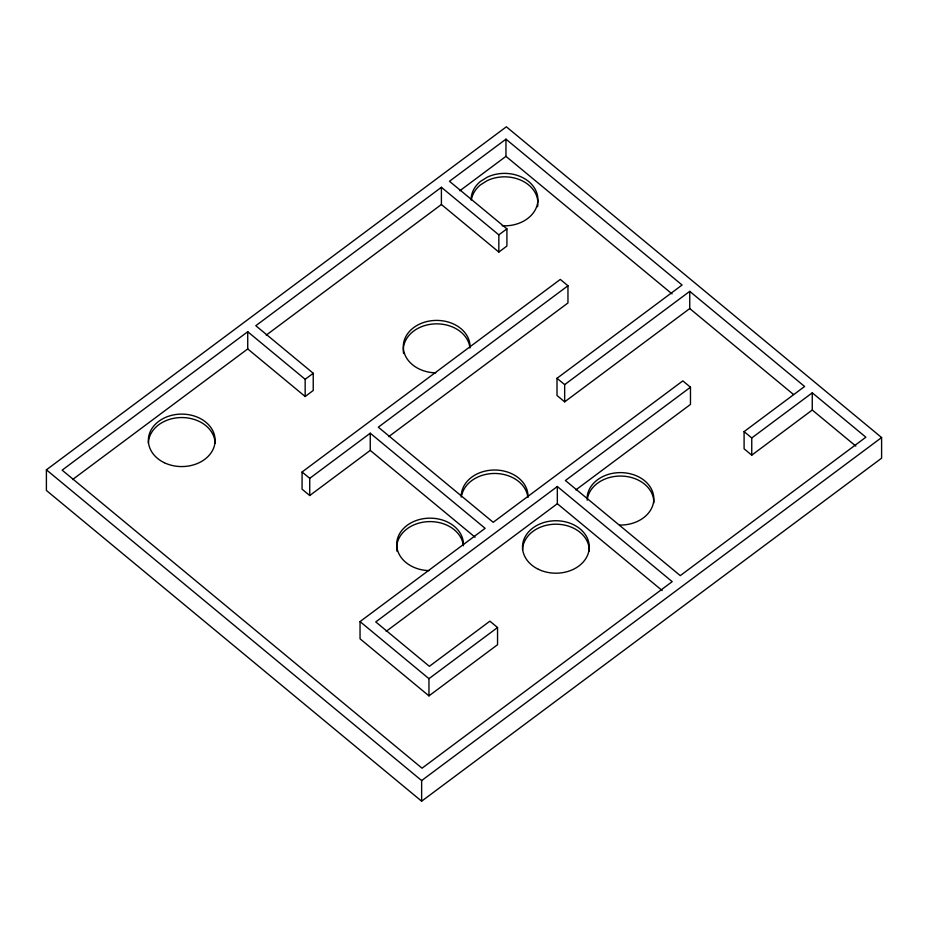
<?xml version="1.0" encoding="UTF-8"?>
<svg xmlns="http://www.w3.org/2000/svg" width="928" height="928" viewBox="0 0 928 928"><rect width="100%" height="100%" fill="white"/><g stroke="black" fill="none" stroke-linecap="round" stroke-linejoin="round"><path stroke-width="1.39" d="M46.4 469.823L506.363 126.8L881.6 437.54L881.6 458.177L421.637 801.2L46.4 490.46L46.4 469.823L421.637 780.564L421.637 801.2M564.665 401.836L564.665 384.633L689.748 291.357L689.748 308.56L564.665 401.836L557.009 395.49L557.009 378.299L682.08 285.012L505.957 139.165L449.465 181.285L506.908 228.845L506.908 246.048L498.835 252.068L498.835 234.865L441.403 187.305L255.803 325.716L313.235 373.276L313.235 390.479L305.161 396.5L305.161 379.297L247.73 331.737L62.13 470.148L422.043 768.198L672.197 581.647L557.334 486.516L375.77 621.922L429.374 666.316L489.891 621.18L497.547 627.525L497.547 644.716L428.956 695.872L360.041 638.8L360.041 621.598L485.124 528.322L370.249 433.202L309.732 478.338L309.732 495.529L370.249 450.393L370.249 433.202M72.57 479.556L247.73 348.928L247.73 331.737M266.243 335.136L441.403 204.508L441.403 187.305M459.847 190.75L505.957 156.356L505.957 139.165M305.161 379.297L313.235 373.276M498.835 234.865L506.908 228.845M309.732 495.529L302.076 489.195L302.076 471.992L560.303 279.421L567.959 285.766L567.959 302.957L388.728 436.624M567.959 285.766L378.322 427.182L493.186 522.302L682.822 380.886L690.478 387.22L690.478 404.422L575.824 489.926M690.478 387.22L565.407 480.507L680.27 575.627L865.87 437.216L812.267 392.822L751.75 437.958L751.75 455.161L812.267 410.025L812.267 392.822M386.176 631.365L557.334 503.718L557.334 486.516M751.75 455.161L744.094 448.816L744.094 431.613L804.611 386.477L689.748 291.357M428.956 695.872L428.956 678.67L497.547 627.525M421.637 780.564L881.6 437.54M505.957 156.356L672.058 293.909M689.748 308.56L793.463 394.446M812.267 410.025L855.825 446.09M744.094 431.613L751.75 437.958M441.403 204.508L498.835 252.068M557.009 378.299L564.665 384.633M557.334 503.718L662.163 590.533M247.73 348.928L305.161 396.5M370.249 450.393L475.078 537.208M302.076 471.992L309.732 478.338M360.041 621.598L428.956 678.67M587.18 500.227A33.373 26.228 0 0 1 622.189 476.087A33.373 26.228 0 0 1 653.811 502.964M396.987 551.255A33.373 26.228 0 0 1 426.59 521.745A33.373 26.228 0 0 1 463.35 545.78M461.784 495.065A33.373 26.228 0 0 1 496.178 473.489A33.373 26.228 0 0 1 527.881 497.466M148.364 443.085A33.373 26.228 0 0 1 181.737 417.542A33.373 26.228 0 0 1 215.099 443.097M403.576 353.51A33.373 26.228 0 0 1 433.179 323.988A33.373 26.228 0 0 1 469.939 348.023M537.869 203.986A33.373 26.228 0 0 1 537.556 206.735M471.47 199.381A33.373 26.228 0 0 1 480.53 184.823L487.351 180.566A33.373 26.228 0 0 1 537.88 202.629M522.534 549.736A33.373 26.228 0 0 1 556.765 524.204A33.373 26.228 0 0 1 589.257 551.104M429.2 570.604A33.373 26.228 0 0 1 396.708 543.704A33.373 26.228 0 0 1 430.952 518.172A33.373 26.228 0 0 1 463.432 545.072M435.789 372.859A33.373 26.228 0 0 1 403.297 345.947A33.373 26.228 0 0 1 437.54 320.415A33.373 26.228 0 0 1 470.032 347.327M502.164 225.782A33.373 26.228 0 0 0 536.976 193.511A33.373 26.228 0 0 0 487.351 177.12L480.53 181.378A33.373 26.228 0 0 0 471.146 200.054M461.274 497.095A33.373 26.228 0 0 1 494.427 470.02A33.373 26.228 0 0 1 527.997 496.77M587.088 498.15A33.373 26.228 0 0 1 621.319 472.619A33.373 26.228 0 0 1 653.811 499.519A33.373 26.228 0 0 1 619.579 525.051M538.46 569.34A33.373 26.228 0 0 0 589.257 547.671A33.373 26.228 0 0 0 539.968 523.926A33.373 26.228 0 0 0 538.46 569.34M164.291 462.701A33.373 26.228 0 0 0 215.099 441.02A33.373 26.228 0 0 0 165.81 417.287A33.373 26.228 0 0 0 164.291 462.701"/></g></svg>
